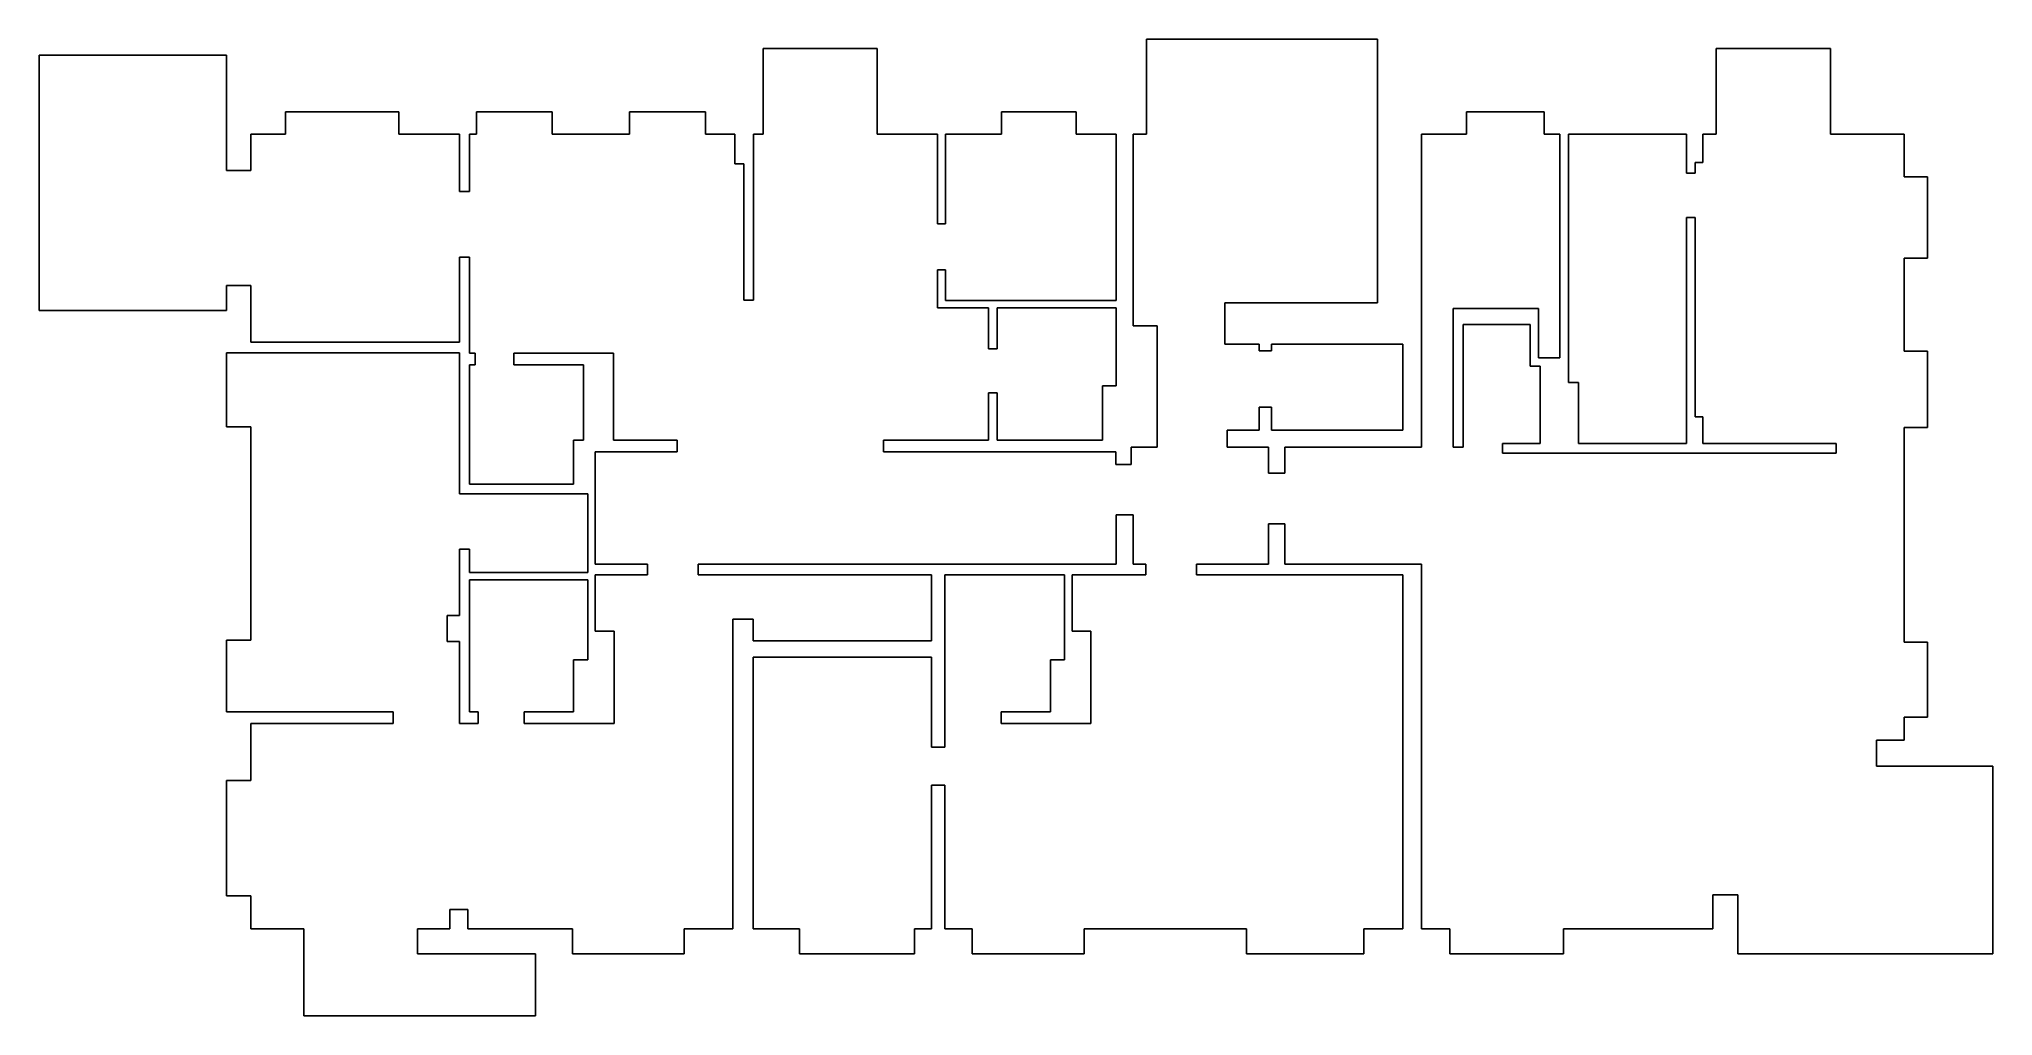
# Model space of a CAD drawing. Header units: metres. Extents: x -208 to -40, y -298 to -214.
import ezdxf

# ---------------------------------------------------------------- set-up
doc = ezdxf.new("R2010")
doc.units = ezdxf.units.M
doc.layers.add('Typical floor$Boundary', color=1, linetype='Continuous', true_color=0xff0000)

msp = doc.modelspace()

# ---------------------------------------------------------------- linework, layer by layer
at = {"layer": 'Typical floor$Boundary'}
for p, q in [((-112.54, -214.18), (-92.71, -214.18)), ((-112.54, -222.35), (-112.54, -214.18)), ((-92.71, -214.18), (-92.71, -236.81)), ((-207.62, -215.57), (-191.52, -215.57)), ((-207.62, -237.46), (-207.62, -215.57)), ((-191.52, -215.57), (-191.52, -225.46)), ((-145.47, -215), (-135.66, -215)), ((-145.47, -222.35), (-145.47, -215)), ((-135.66, -215), (-135.66, -222.35)), ((-63.66, -215), (-53.85, -215)), ((-63.66, -222.35), (-63.66, -215)), ((-53.85, -215), (-53.85, -222.35)), ((-186.46, -220.42), (-176.73, -220.42)), ((-186.46, -222.35), (-186.46, -220.42)), ((-176.73, -220.42), (-176.73, -222.35)), ((-170.08, -220.42), (-163.57, -220.42)), ((-170.08, -222.35), (-170.08, -220.42)), ((-163.57, -220.42), (-163.57, -222.35)), ((-156.94, -220.42), (-150.4, -220.42)), ((-156.94, -222.35), (-156.94, -220.42)), ((-150.4, -220.42), (-150.4, -222.35)), ((-124.99, -220.42), (-118.6, -220.42)), ((-124.99, -222.35), (-124.99, -220.42)), ((-118.6, -220.42), (-118.6, -222.35)), ((-85.09, -220.42), (-78.43, -220.42)), ((-85.09, -222.35), (-85.09, -220.42)), ((-78.43, -220.42), (-78.43, -222.35)), ((-189.45, -222.35), (-186.46, -222.35)), ((-189.45, -225.46), (-189.45, -222.35)), ((-176.73, -222.35), (-171.54, -222.35)), ((-171.54, -222.35), (-171.54, -227.26)), ((-170.68, -222.35), (-170.08, -222.35)), ((-170.68, -227.26), (-170.68, -222.35)), ((-163.57, -222.35), (-156.94, -222.35)), ((-150.4, -222.35), (-147.9, -222.35)), ((-147.9, -222.35), (-147.9, -224.88)), ((-146.28, -222.35), (-145.47, -222.35)), ((-146.28, -236.59), (-146.28, -222.35)), ((-135.66, -222.35), (-130.48, -222.35)), ((-130.48, -222.35), (-130.48, -230.03)), ((-129.81, -222.35), (-124.99, -222.35)), ((-129.81, -230.03), (-129.81, -222.35)), ((-118.6, -222.35), (-115.15, -222.35)), ((-115.15, -222.35), (-115.15, -236.62)), ((-113.7, -222.35), (-112.54, -222.35)), ((-113.7, -238.78), (-113.7, -222.35)), ((-88.96, -222.35), (-85.09, -222.35)), ((-88.96, -249.21), (-88.96, -222.35)), ((-78.43, -222.35), (-77.06, -222.35)), ((-77.06, -222.35), (-77.06, -241.52)), ((-76.34, -222.35), (-66.19, -222.35)), ((-76.34, -243.64), (-76.34, -222.35)), ((-66.19, -222.35), (-66.19, -225.69)), ((-64.81, -222.35), (-63.66, -222.35)), ((-64.81, -224.76), (-64.81, -222.35)), ((-53.85, -222.35), (-47.51, -222.35)), ((-47.51, -222.35), (-47.51, -225.99)), ((-191.52, -225.46), (-189.45, -225.46)), ((-147.9, -224.88), (-147.12, -224.88)), ((-147.12, -224.88), (-147.12, -236.59)), ((-66.19, -225.69), (-65.46, -225.69)), ((-65.46, -224.76), (-64.81, -224.76)), ((-65.46, -225.69), (-65.46, -224.76)), ((-47.51, -225.99), (-45.51, -225.99)), ((-45.51, -225.99), (-45.51, -232.99)), ((-171.54, -227.26), (-170.68, -227.26)), ((-66.19, -229.48), (-66.19, -248.88)), ((-65.46, -229.48), (-66.19, -229.48)), ((-65.46, -246.6), (-65.46, -229.48)), ((-130.48, -230.03), (-129.81, -230.03)), ((-171.54, -232.89), (-171.54, -240.18)), ((-170.68, -232.89), (-171.54, -232.89)), ((-170.68, -241.13), (-170.68, -232.89)), ((-47.51, -232.99), (-47.51, -240.95)), ((-45.51, -232.99), (-47.51, -232.99)), ((-130.48, -233.99), (-130.48, -237.24)), ((-129.81, -233.99), (-130.48, -233.99)), ((-129.81, -236.62), (-129.81, -233.99)), ((-191.52, -235.33), (-191.52, -237.46)), ((-189.45, -235.33), (-191.52, -235.33)), ((-189.45, -240.18), (-189.45, -235.33)), ((-191.52, -237.46), (-207.62, -237.46)), ((-147.12, -236.59), (-146.28, -236.59)), ((-130.48, -237.24), (-126.11, -237.24)), ((-115.15, -236.62), (-129.81, -236.62)), ((-126.11, -237.24), (-126.11, -240.76)), ((-125.37, -237.24), (-115.15, -237.24)), ((-125.37, -240.76), (-125.37, -237.24)), ((-115.15, -237.24), (-115.15, -243.93)), ((-105.83, -236.81), (-105.83, -240.35)), ((-92.71, -236.81), (-105.83, -236.81)), ((-86.22, -237.29), (-86.22, -249.21)), ((-78.91, -237.29), (-86.22, -237.29)), ((-78.91, -241.52), (-78.91, -237.29)), ((-111.65, -238.78), (-113.7, -238.78)), ((-111.65, -249.21), (-111.65, -238.78)), ((-85.38, -238.66), (-79.63, -238.66)), ((-85.38, -249.21), (-85.38, -238.66)), ((-79.63, -238.66), (-79.63, -242.26)), ((-191.52, -241.1), (-171.54, -241.1)), ((-191.52, -247.46), (-191.52, -241.1)), ((-171.54, -240.18), (-189.45, -240.18)), ((-171.54, -241.1), (-171.54, -253.2)), ((-170.19, -241.13), (-170.68, -241.13)), ((-170.19, -242.12), (-170.19, -241.13)), ((-166.86, -241.13), (-166.86, -242.12)), ((-158.31, -241.13), (-166.86, -241.13)), ((-158.31, -248.61), (-158.31, -241.13)), ((-126.11, -240.76), (-125.37, -240.76)), ((-105.83, -240.35), (-102.87, -240.35)), ((-102.87, -240.35), (-102.87, -240.92)), ((-102.87, -240.92), (-101.82, -240.92)), ((-101.82, -240.35), (-90.55, -240.35)), ((-101.82, -240.92), (-101.82, -240.35)), ((-90.55, -240.35), (-90.55, -247.75)), ((-77.06, -241.52), (-78.91, -241.52)), ((-47.51, -240.95), (-45.51, -240.95)), ((-45.51, -240.95), (-45.51, -247.52)), ((-170.68, -242.12), (-170.19, -242.12)), ((-170.68, -252.36), (-170.68, -242.12)), ((-166.86, -242.12), (-160.88, -242.12)), ((-160.88, -242.12), (-160.88, -248.61)), ((-79.63, -242.26), (-78.76, -242.26)), ((-78.76, -242.26), (-78.76, -248.88)), ((-126.11, -244.55), (-126.11, -248.61)), ((-125.37, -244.55), (-126.11, -244.55)), ((-125.37, -248.61), (-125.37, -244.55)), ((-116.33, -243.93), (-116.33, -248.61)), ((-115.15, -243.93), (-116.33, -243.93)), ((-75.48, -243.64), (-76.34, -243.64)), ((-75.48, -248.88), (-75.48, -243.64)), ((-102.87, -245.78), (-102.87, -247.75)), ((-101.82, -245.78), (-102.87, -245.78)), ((-101.82, -247.75), (-101.82, -245.78)), ((-189.45, -247.46), (-191.52, -247.46)), ((-189.45, -265.76), (-189.45, -247.46)), ((-105.64, -247.75), (-105.64, -249.21)), ((-102.87, -247.75), (-105.64, -247.75)), ((-90.55, -247.75), (-101.82, -247.75)), ((-64.81, -246.6), (-65.46, -246.6)), ((-64.81, -248.88), (-64.81, -246.6)), ((-47.51, -247.52), (-47.51, -265.93)), ((-45.51, -247.52), (-47.51, -247.52)), ((-161.75, -248.61), (-161.75, -252.36)), ((-160.88, -248.61), (-161.75, -248.61)), ((-159.87, -249.59), (-152.84, -249.59)), ((-159.87, -259.25), (-159.87, -249.59)), ((-152.84, -248.61), (-158.31, -248.61)), ((-152.84, -249.59), (-152.84, -248.61)), ((-135.13, -248.61), (-135.13, -249.59)), ((-126.11, -248.61), (-135.13, -248.61)), ((-135.13, -249.59), (-115.19, -249.59)), ((-116.33, -248.61), (-125.37, -248.61)), ((-115.19, -249.59), (-115.19, -250.69)), ((-113.87, -249.21), (-111.65, -249.21)), ((-113.87, -250.69), (-113.87, -249.21)), ((-105.64, -249.21), (-102.09, -249.21)), ((-102.09, -249.21), (-102.09, -251.43)), ((-100.67, -249.21), (-88.96, -249.21)), ((-100.67, -251.43), (-100.67, -249.21)), ((-86.22, -249.21), (-85.38, -249.21)), ((-82, -248.88), (-82, -249.72)), ((-78.76, -248.88), (-82, -248.88)), ((-82, -249.72), (-53.36, -249.72)), ((-66.19, -248.88), (-75.48, -248.88)), ((-53.36, -248.88), (-64.81, -248.88)), ((-53.36, -249.72), (-53.36, -248.88)), ((-115.19, -250.69), (-113.87, -250.69)), ((-102.09, -251.43), (-100.67, -251.43)), ((-171.54, -253.2), (-160.51, -253.2)), ((-161.75, -252.36), (-170.68, -252.36)), ((-160.51, -253.2), (-160.51, -259.96)), ((-115.15, -255.01), (-115.15, -259.25)), ((-113.7, -255.01), (-115.15, -255.01)), ((-113.7, -259.25), (-113.7, -255.01)), ((-102.09, -255.78), (-102.09, -259.25)), ((-100.67, -255.78), (-102.09, -255.78)), ((-100.67, -259.25), (-100.67, -255.78)), ((-171.54, -257.96), (-171.54, -263.64)), ((-170.68, -257.96), (-171.54, -257.96)), ((-170.68, -259.96), (-170.68, -257.96)), ((-160.51, -259.96), (-170.68, -259.96)), ((-155.38, -259.25), (-159.87, -259.25)), ((-155.38, -260.15), (-155.38, -259.25)), ((-151.03, -259.25), (-151.03, -260.15)), ((-115.15, -259.25), (-151.03, -259.25)), ((-112.62, -259.25), (-113.7, -259.25)), ((-112.62, -260.15), (-112.62, -259.25)), ((-108.27, -259.25), (-108.27, -260.15)), ((-102.09, -259.25), (-108.27, -259.25)), ((-88.96, -259.25), (-100.67, -259.25)), ((-88.96, -290.53), (-88.96, -259.25)), ((-170.68, -260.58), (-160.51, -260.58)), ((-170.68, -271.9), (-170.68, -260.58)), ((-160.51, -260.58), (-160.51, -267.45)), ((-159.87, -260.15), (-155.38, -260.15)), ((-159.87, -265), (-159.87, -260.15)), ((-151.03, -260.15), (-131, -260.15)), ((-131, -260.15), (-131, -265.81)), ((-129.86, -260.15), (-119.58, -260.15)), ((-129.86, -274.93), (-129.86, -260.15)), ((-119.58, -260.15), (-119.58, -267.45)), ((-118.94, -260.15), (-112.62, -260.15)), ((-118.94, -265), (-118.94, -260.15)), ((-108.27, -260.15), (-90.55, -260.15)), ((-90.55, -260.15), (-90.55, -290.53)), ((-172.58, -263.64), (-172.58, -265.88)), ((-171.54, -263.64), (-172.58, -263.64)), ((-158.26, -265), (-159.87, -265)), ((-158.26, -272.9), (-158.26, -265)), ((-148.06, -263.95), (-148.06, -290.53)), ((-146.31, -263.95), (-148.06, -263.95)), ((-146.31, -265.81), (-146.31, -263.95)), ((-117.33, -265), (-118.94, -265)), ((-117.33, -272.9), (-117.33, -265)), ((-191.52, -265.76), (-189.45, -265.76)), ((-191.52, -271.9), (-191.52, -265.76)), ((-172.58, -265.88), (-171.54, -265.88)), ((-171.54, -265.88), (-171.54, -272.9)), ((-131, -265.81), (-146.31, -265.81)), ((-47.51, -265.93), (-45.51, -265.93)), ((-45.51, -265.93), (-45.51, -272.36)), ((-161.74, -267.45), (-161.74, -271.9)), ((-160.51, -267.45), (-161.74, -267.45)), ((-146.31, -267.23), (-131, -267.23)), ((-146.31, -290.53), (-146.31, -267.23)), ((-131, -267.23), (-131, -274.93)), ((-120.8, -267.45), (-120.8, -271.9)), ((-119.58, -267.45), (-120.8, -267.45)), ((-177.23, -271.9), (-191.52, -271.9)), ((-189.45, -272.9), (-177.23, -272.9)), ((-189.45, -277.81), (-189.45, -272.9)), ((-177.23, -272.9), (-177.23, -271.9)), ((-171.54, -272.9), (-169.91, -272.9)), ((-169.91, -271.9), (-170.68, -271.9)), ((-169.91, -272.9), (-169.91, -271.9)), ((-165.98, -271.9), (-165.98, -272.9)), ((-161.74, -271.9), (-165.98, -271.9)), ((-165.98, -272.9), (-158.26, -272.9)), ((-125.04, -271.9), (-125.04, -272.9)), ((-120.8, -271.9), (-125.04, -271.9)), ((-125.04, -272.9), (-117.33, -272.9)), ((-47.51, -272.36), (-47.51, -274.33)), ((-45.51, -272.36), (-47.51, -272.36)), ((-131, -274.93), (-129.86, -274.93)), ((-49.9, -274.33), (-49.9, -276.58)), ((-47.51, -274.33), (-49.9, -274.33)), ((-49.9, -276.58), (-39.89, -276.58)), ((-39.89, -276.58), (-39.89, -292.68)), ((-191.52, -277.81), (-189.45, -277.81)), ((-191.52, -287.71), (-191.52, -277.81)), ((-131, -278.21), (-131, -290.53)), ((-129.86, -278.21), (-131, -278.21)), ((-129.86, -290.53), (-129.86, -278.21)), ((-189.45, -287.71), (-191.52, -287.71)), ((-189.45, -290.53), (-189.45, -287.71)), ((-63.95, -287.61), (-63.95, -290.53)), ((-61.79, -287.61), (-63.95, -287.61)), ((-61.79, -292.68), (-61.79, -287.61)), ((-172.37, -288.88), (-172.37, -290.53)), ((-170.8, -288.88), (-172.37, -288.88)), ((-170.8, -290.53), (-170.8, -288.88)), ((-184.9, -290.53), (-189.45, -290.53)), ((-184.9, -298), (-184.9, -290.53)), ((-175.12, -290.53), (-175.12, -292.68)), ((-172.37, -290.53), (-175.12, -290.53)), ((-161.82, -290.53), (-170.8, -290.53)), ((-161.82, -292.68), (-161.82, -290.53)), ((-152.25, -290.53), (-152.25, -292.68)), ((-148.06, -290.53), (-152.25, -290.53)), ((-142.33, -290.53), (-146.31, -290.53)), ((-142.33, -292.68), (-142.33, -290.53)), ((-132.48, -290.53), (-132.48, -292.68)), ((-131, -290.53), (-132.48, -290.53)), ((-127.51, -290.53), (-129.86, -290.53)), ((-127.51, -292.68), (-127.51, -290.53)), ((-117.91, -290.53), (-117.91, -292.68)), ((-103.97, -290.53), (-117.91, -290.53)), ((-103.97, -292.68), (-103.97, -290.53)), ((-93.91, -290.53), (-93.91, -292.68)), ((-90.55, -290.53), (-93.91, -290.53)), ((-86.52, -290.53), (-88.96, -290.53)), ((-86.52, -292.68), (-86.52, -290.53)), ((-76.77, -290.53), (-76.77, -292.68)), ((-63.95, -290.53), (-76.77, -290.53)), ((-175.12, -292.68), (-165, -292.68)), ((-165, -292.68), (-165, -298)), ((-152.25, -292.68), (-161.82, -292.68)), ((-132.48, -292.68), (-142.33, -292.68)), ((-117.91, -292.68), (-127.51, -292.68)), ((-93.91, -292.68), (-103.97, -292.68)), ((-76.77, -292.68), (-86.52, -292.68)), ((-39.89, -292.68), (-61.79, -292.68)), ((-165, -298), (-184.9, -298))]:
    msp.add_line(p, q, dxfattribs=at)

doc.saveas('drawing.dxf')
